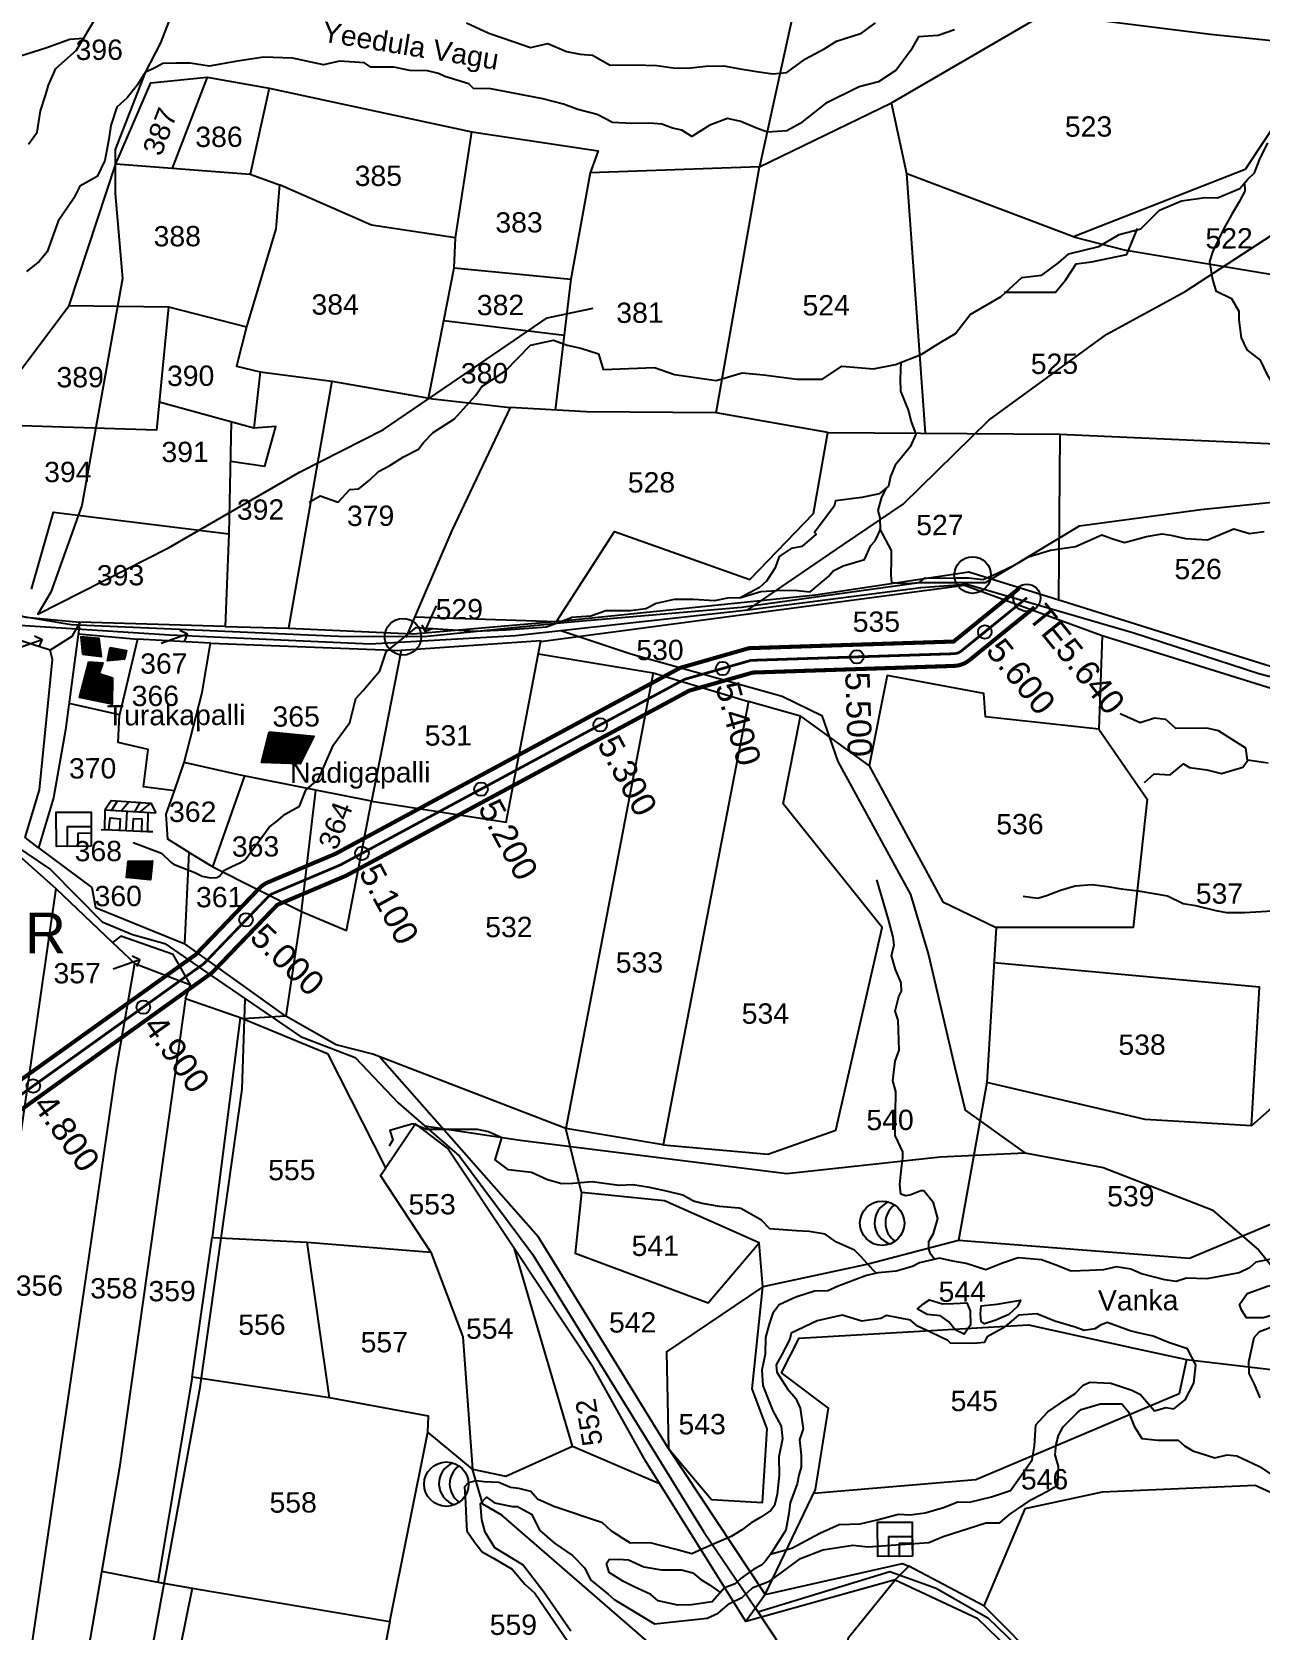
# Model space of a CAD drawing. Header units: inches. Extents: x 208632 to 221797, y 1591440 to 1598854.
# Drawn here: x 211547 to 212454, y 1594470 to 1595650 of the extents above; entities that cross this region are included whole.
import ezdxf
from ezdxf.enums import TextEntityAlignment as Align

# ---------------------------------------------------------------- set-up
doc = ezdxf.new("R2010")
doc.units = ezdxf.units.IN
doc.header["$LTSCALE"] = 15
doc.header["$MEASUREMENT"] = 0
doc.header["$PDMODE"] = 32
doc.header["$PDSIZE"] = 10
doc.linetypes.add('HIDDEN2', pattern=[0.1875, 0.125, -0.0625])
for name, color, linetype in [('BOUNDRY STONES', 240, 'Continuous'), ('CANAL1', 7, 'Continuous'), ('CSMark', 72, 'Continuous'), ('PLOTS', 7, 'Continuous'), ('PLOTS NO', 7, 'Continuous'), ('ROADS', 1, 'Continuous'), ('STREAMS', 4, 'Continuous'), ('text2', 7, 'Continuous'), ('VILLAGE', 7, 'Continuous'), ('wells', 7, 'Continuous')]:
    doc.layers.add(name, color=color, linetype=linetype)
doc.styles.add('FONT1', font='Arial')
doc.styles.get("Standard").update_dxf_attribs({"font": 'arial.ttf'})
pattern_1 = [(45.239895, (173772.8955, 1588738.1213), (-0.725219784, 0.719172144), [])]

# ---------------------------------------------------------------- blocks, each defined once
blk = doc.blocks.new('GGGGGFDGG')
at = {"layer": 'PLOTS NO', "color": 0}
for points in [[(17673.9, 8953.1), (17670.6, 8947.5), (17677, 8943.1)], [(17670.6, 8947.5), (17695.6, 8952)]]:
    blk.add_lwpolyline(points, dxfattribs=at)

msp = doc.modelspace()

# ---------------------------------------------------------------- hatches: boundary and pattern name
at = {"layer": 'VILLAGE'}
h = msp.add_hatch(dxfattribs=at)
h.set_pattern_fill('ANSI31', color=30, scale=8.170786, angle=0.2399)
h.set_pattern_definition(pattern_1)
h.paths.add_polyline_path([(211604.7, 1595195.6), (211616.8, 1595193.3), (211615.5, 1595186.8), (211602.9, 1595185.7)])
h.paths.add_polyline_path([(211589, 1595184.8), (211599.3, 1595184.2), (211596.7, 1595176.2), (211606.5, 1595173), (211606.2, 1595153.6), (211582.1, 1595158.6)])
h.paths.add_polyline_path([(211584.4, 1595190.5), (211598.4, 1595188.9), (211596.6, 1595202.2), (211583.1, 1595203.4)])
h.paths.add_polyline_path([(211722.3, 1595133.3), (211755.2, 1595129.9), (211745.1, 1595109.6), (211716.5, 1595110.5)])
h = msp.add_hatch(dxfattribs=at)
h.set_pattern_fill('ANSI31', color=30, scale=8.170786, angle=0.2399)
h.set_pattern_definition(pattern_1)
h.paths.add_polyline_path([(211619, 1595037.7), (211636, 1595038), (211634.5, 1595023.8), (211616.8, 1595025.7), (211618.1, 1595037.7)])

# ---------------------------------------------------------------- linework, layer by layer
at = {"layer": 'BOUNDRY STONES'}
for centre in [(212241.7, 1595249), (211821, 1595203.4)]:
    msp.add_circle(centre, 13.5, dxfattribs=at)
at = {"layer": 'CANAL1', "color": 200, "linetype": 'ByBlock', "ltscale": 40, "const_width": 3}
for points in [[(211501.6, 1593808), (211491.7, 1593858.6), (211390.5, 1593958.8, -0.228467), (211382.1, 1593982.6), (211391.8, 1594071.3), (211261.9, 1594321), (211251.5, 1594343.7), (211208.2, 1594386.1, -0.100738), (211203.9, 1594392.4), (211180.1, 1594449.6), (211104.3, 1594555.1, -0.433224), (211109.7, 1594582.3), (211110.1, 1594582.5), (211495.8, 1594845.4), (211668.1, 1594968.8), (211715.1, 1595017.8, -0.101637), (211721.4, 1595022.1), (211771.1, 1595043.1), (212025.6, 1595180.4), (212076.6, 1595195), (212227.7, 1595199.9), (212276.1, 1595239.2)], [(211519.3, 1593811.2), (211509.4, 1593861.7, 0.150114), (211504.2, 1593871.6), (211403.2, 1593971.6, -0.228467), (211400, 1593980.6), (211409.6, 1594069, 0.148037), (211407.6, 1594079.8), (211278.1, 1594329), (211266.5, 1594354.3), (211220.6, 1594399.2), (211195.9, 1594458.4), (211118.3, 1594566.4), (211119.9, 1594567.5), (211506.2, 1594830.6), (211679.9, 1594955.2), (211728.2, 1595005.4), (211778.9, 1595026.9), (212032.4, 1595163.6), (212079.4, 1595177), (212227.9, 1595181.9, 0.16381), (212239.3, 1595186.1), (212287.5, 1595225.2)]]:
    msp.add_lwpolyline(points, format="xyb", dxfattribs=at)
at = {"layer": 'CANAL1', "color": 1, "linetype": 'HIDDEN2', "ltscale": 5, "const_width": 2}
msp.add_lwpolyline([(211188, 1594454), (211111.6, 1594560.3, -0.433224), (211114.4, 1594574.6), (211115, 1594575), (211501, 1594838), (211674, 1594962), (211721.6, 1595011.5, -0.101637), (211724.9, 1595013.8), (211775, 1595035), (212029, 1595172), (212078, 1595186), (212227.6, 1595190.9, 0.16381), (212233.6, 1595193.1), (212281.8, 1595232.2)], format="xyb", dxfattribs=at)
at = {"layer": 'CSMark', "linetype": 'Continuous'}
for p in [(212250.7, 1595207), (212057.1, 1595180), (212156.2, 1595188.6), (211966.7, 1595138.4), (211878.7, 1595090.9), (211790.7, 1595043.5), (211705.1, 1594994.4), (211629.3, 1594929.9), (211548, 1594871.7)]:
    msp.add_point(p, dxfattribs=at)
at = {"layer": 'PLOTS'}
for points in [[(211590.3, 1595749), (211715.7, 1595721.5), (211895.1, 1595682.2), (212110.6, 1595670.6), (212084.4, 1595550.5)], [(212316.2, 1595498.8), (212193.1, 1595545.4), (212181.7, 1595597.8), (212289.5, 1595660.3), (212309.1, 1595662.1), (212417.4, 1595648.5), (212503.2, 1595639.7)], [(212502, 1595547.4), (212538, 1595634.7), (212503.2, 1595639.7), (212443, 1595548.6), (212316.2, 1595498.8), (212353.7, 1595489.2), (212473.6, 1595469.2)], [(211609, 1595552.6), (211634.9, 1595612.6), (211676.4, 1595616.7), (211650.5, 1595549.5)], [(211676.4, 1595616.7), (211722.1, 1595608.5), (211708.3, 1595545.1)], [(211722.1, 1595608.5), (211871.8, 1595576.4)], [(212052.4, 1595368.9), (212084.4, 1595550.5), (212181.7, 1595597.8)], [(211858.8, 1595475.8), (211859.8, 1595498), (211871.8, 1595576.4), (211965.3, 1595562.2), (211959.3, 1595546)], [(211574.4, 1595448), (211609, 1595552.6), (211650.5, 1595549.5), (211708.3, 1595545.1), (211729.8, 1595537.1)], [(212084.4, 1595550.5), (211959.3, 1595546), (211945, 1595467.6), (211933.4, 1595370.9)], [(212207, 1595353.8), (212193.1, 1595545.4)], [(211859.8, 1595498), (211797.8, 1595507.4), (211729.8, 1595537.1), (211727.2, 1595504.7), (211705.5, 1595432.4)], [(211851.1, 1595436.9), (211858.8, 1595475.8), (211945, 1595467.6)], [(211409.7, 1595297.7), (211470.6, 1595336.4), (211508.2, 1595360.2), (211574.4, 1595448), (211647.9, 1595447.1), (211639, 1595356), (211508.2, 1595360.2)], [(211647.9, 1595447.1), (211705.5, 1595432.4), (211698.1, 1595403.4), (211715.5, 1595399), (211710.9, 1595357.6), (211641.1, 1595376.8)], [(211839.9, 1595379.7), (211851.1, 1595436.9), (211940, 1595426.2)], [(211715.5, 1595399), (211768.5, 1595392.2), (211736.4, 1595209.7)], [(211768.5, 1595392.2), (211843, 1595379.1), (211900.2, 1595372.7), (211857, 1595281.9), (211823.1, 1595203)], [(211694.2, 1595362.2), (211692.4, 1595279.5)], [(211829.6, 1595218.1), (211934.4, 1595214.8), (211977.3, 1595281.1), (212077.1, 1595245.6), (212124.3, 1595294.4), (212134.9, 1595354.4), (212052.4, 1595368.9), (211956.6, 1595369.6), (211900.2, 1595372.7)], [(211693.6, 1595333.2), (211719.1, 1595329.5), (211727.2, 1595358.6), (211710.9, 1595357.6)], [(212134.9, 1595354.4), (212306.1, 1595353.1), (212305.2, 1595230.7)], [(212306.1, 1595353.1), (212482.1, 1595345.2), (212497, 1595168.7)], [(211546.8, 1595238.5), (211563, 1595295.5), (211692.4, 1595279.5), (211689.7, 1595211.1), (211582.5, 1595214.1)], [(211338.7, 1595008.2), (211373.2, 1595007.1), (211404.6, 1595023.9), (211443.7, 1595021.9), (211449.9, 1595089.1), (211448.8, 1595136.5), (211451.2, 1595176.3), (211447.6, 1595197.3), (211438.8, 1595197), (211438.1, 1595223.6), (211444.9, 1595231.3), (211466.2, 1595244), (211511.4, 1595226.7), (211542.6, 1595217.8), (211582.5, 1595214.1), (211576.6, 1595203.5), (211560.5, 1595193.6), (211514.2, 1595208.3), (211494.1, 1595223.7), (211447.6, 1595231.3), (211445.5, 1595231.7)], [(211689.7, 1595211.1), (211736.4, 1595209.7), (211828.2, 1595205.7), (211938.9, 1595215.2), (212125.8, 1595234.3), (212238.9, 1595251.5), (212308.7, 1595229.6), (212486.8, 1595173.8), (212485.2, 1595158)], [(212337.3, 1595204.2), (212235.8, 1595241.4), (212072.6, 1595219.7), (211922.7, 1595199.7)], [(211582.5, 1595214.1), (211571.8, 1595134.7), (211563, 1595084.4), (211551.8, 1595047.5), (211542.1, 1595055.2), (211552.6, 1595090.3), (211562.3, 1595186.6), (211560.5, 1595193.6)], [(211581.3, 1595205.7), (211624.9, 1595201.7), (211611.7, 1595145.7)], [(211652.2, 1595089.6), (211659.5, 1595110.5), (211672.8, 1595162.2), (211678.9, 1595198.7), (211624.9, 1595201.7)], [(211678.9, 1595198.7), (211819.8, 1595193.3), (211805.4, 1595120.5), (211797.8, 1595082.1), (211756.8, 1595090.2), (211699.8, 1595101.5), (211659.5, 1595110.5)], [(211746.1, 1595000.4), (211779.4, 1594986.6), (211797.8, 1595082.1), (211897.3, 1595066.5), (211922.8, 1595200.4), (211819.8, 1595193.3)], [(212485.2, 1595158), (212337.3, 1595204.2), (212335, 1595135.2), (212370.6, 1595083.6), (212360.4, 1594988.7), (212259.1, 1594988.8)], [(211921, 1595190.9), (212001.3, 1595177.5), (212005.9, 1595176.8), (211978.5, 1595034.1), (211961.3, 1594944.1), (211941.4, 1594840.2), (211798.8, 1594895.2), (211771.7, 1594902.1), (211734.5, 1594923.3), (211659.9, 1594976.6)], [(212005.9, 1595176.8), (212076.2, 1595155.5), (212021.8, 1594873.6), (212013.3, 1594828.1), (211941.4, 1594840.2)], [(212335, 1595135.2), (212251.2, 1595144.3), (212250, 1595161.5), (212178.5, 1595174.9), (212165.3, 1595108.1)], [(211551.8, 1595047.5), (211591.2, 1595018.2), (211593.9, 1595003.5), (211659.9, 1594976.6), (211663.2, 1595044.1), (211647.3, 1595053.9), (211646.2, 1595072.5), (211652.2, 1595089.6), (211629.4, 1595092.6), (211632.9, 1595120.1), (211610.7, 1595125.4), (211611.7, 1595145.7), (211574.4, 1595154.1)], [(212013.3, 1594828.1), (212090.5, 1594821.2), (212140.7, 1594839.1), (212174.9, 1594988.8), (212101.9, 1595080), (212114.5, 1595144.8), (212076.2, 1595155.5)], [(212114.5, 1595144.8), (212165.3, 1595108.1), (212219.8, 1595007.6), (212259.1, 1594988.8), (212252.1, 1594874.3), (212231.3, 1594757.5), (212164.6, 1594740), (212086.7, 1594723.2), (212084.1, 1594755.8), (212014.2, 1594786.8), (211952.8, 1594793), (211941.4, 1594840.2)], [(211663.2, 1595044.1), (211680.6, 1595033.4), (211704.2, 1595100.6)], [(211449.2, 1595080.8), (211478.5, 1595070.6), (211535.2, 1595043.8), (211564.6, 1595017.4), (211606.5, 1594977.6)], [(211680.6, 1595033.4), (211746.1, 1595000.4), (211756.8, 1595090.2)], [(211564.6, 1595017.4), (211533.4, 1594799.8), (211510.1, 1594637.4), (211481.9, 1594471.1), (211435.6, 1594481.6)], [(211746.1, 1595000.4), (211734.5, 1594923.3), (211702.9, 1594921.2), (211660.4, 1594936.1), (211664, 1594946.4), (211651.4, 1594968.7), (211612.7, 1594982.2), (211606.5, 1594977.6), (211622.9, 1594962.2), (211664, 1594946.4)], [(211481.9, 1594471.1), (211547.3, 1594460), (211589.2, 1594746), (211609.3, 1594883.4), (211622.9, 1594962.2)], [(212447.7, 1594842.2), (212453.6, 1594944.7), (212257.5, 1594962.6)], [(211660.4, 1594936.1), (211637.7, 1594774.7), (211611.7, 1594589.8), (211587, 1594446.4), (211547.3, 1594460)], [(212017.1, 1594603.9), (212088.4, 1594496), (212074.2, 1594476.1), (212000.3, 1594594.4), (211961.8, 1594663.5), (211903.3, 1594751.3), (211853.8, 1594825.7), (211830.3, 1594843.7), (211808.3, 1594811.3), (211765.8, 1594895.2), (211700.8, 1594921.9), (211680, 1594759.8), (211750.2, 1594756.3), (211841.5, 1594748.8), (211804.4, 1594805.5), (211808.3, 1594811.3)], [(212017.1, 1594603.9), (211921, 1594760.1), (211803.7, 1594893.3)], [(212482.2, 1594781.4), (212501.6, 1594890), (212447.7, 1594842.2), (212369.1, 1594846.8), (212252.1, 1594874.3)], [(211952.8, 1594793), (211948.2, 1594748.2), (212046.4, 1594711.4), (212084.1, 1594755.8)], [(212481.7, 1594777.7), (212402, 1594744.3), (212231.3, 1594757.5)], [(211766.7, 1594641.3), (211665.4, 1594656.5), (211680, 1594759.8)], [(211872.5, 1594588.7), (211839.4, 1594616), (211839.9, 1594627.9), (211766.7, 1594641.3), (211750.2, 1594756.3)], [(211841.5, 1594748.8), (211865.2, 1594686.4), (211872.5, 1594588.7), (211897, 1594583.4), (211946.2, 1594605.6), (211903.3, 1594751.3)], [(212086.7, 1594723.2), (212015.6, 1594675.4), (212017.1, 1594603.9), (212049, 1594566.3), (212086.6, 1594564), (212090, 1594618.4), (212078.8, 1594648.1), (212086.7, 1594723.2)], [(212088.4, 1594496), (212125.8, 1594573.7), (212135.3, 1594633.7), (212100.5, 1594659.9), (212113.6, 1594685.4), (212283, 1594695.2), (212361.1, 1594678.1), (212399.7, 1594669.6), (212394.2, 1594644.4), (212244, 1594580.8), (212124.3, 1594570.6)], [(212399.7, 1594669.6), (212464.4, 1594662.1)], [(211665.4, 1594656.5), (211639.9, 1594505.1), (211665.3, 1594500.8), (211811.4, 1594476.2), (211839.4, 1594616)], [(211946.2, 1594605.6), (212010.5, 1594578)], [(211811.4, 1594476.2), (211808.5, 1594462.1), (212045.8, 1594380.8), (212055.5, 1594374.6), (212076, 1594406.5), (212033.2, 1594434.1), (211894.1, 1594554.7), (211880.1, 1594562.9), (211872.5, 1594588.7)], [(212545, 1594345.4), (212502.6, 1594359.7), (212530.3, 1594455.3), (212476.3, 1594522.4), (212471.5, 1594566.9), (212450.3, 1594576.5), (212337.5, 1594571.7), (212280.3, 1594559.4), (212250, 1594487.8)], [(211598.5, 1594513.3), (211639.9, 1594505.1)], [(212088.4, 1594496), (212190, 1594519), (212194.6, 1594516.9)], [(212513, 1594296.3), (212440.9, 1594333.7), (212396, 1594351.2), (212295.9, 1594441.7), (212250, 1594487.8), (212194.6, 1594516.9), (212184.6, 1594506.8), (212245, 1594478.5), (212290.9, 1594434.3), (212397.6, 1594338.5), (212423.6, 1594331.3), (212500, 1594277.5)], [(211665.3, 1594500.8), (211625.7, 1594304.8), (211592.9, 1594142.7), (211553.3, 1594123.4), (211562.1, 1594222)], [(212140.4, 1594408.6), (212150, 1594464.4), (212184.6, 1594506.8), (212074.2, 1594476.1)]]:
    msp.add_lwpolyline(points, dxfattribs=at)
at = {"layer": 'ROADS', "color": 1}
for points in [[(211683, 1595817.2), (211686.1, 1595794.1), (211680.7, 1595732.5), (211651.4, 1595666.3), (211642, 1595642.2), (211630.6, 1595620.1), (211608.4, 1595563.4), (211608.4, 1595530.8), (211613.8, 1595468.1), (211592.5, 1595348.5), (211583.9, 1595300.4), (211560.9, 1595236.3), (211551.3, 1595220), (211647.8, 1595269), (211744.5, 1595324.9), (211806.6, 1595356.6), (211862.2, 1595394.4), (211927.6, 1595438.9), (211961.4, 1595446.2)], [(211364.8, 1595242.2), (211439.6, 1595237.3), (211479.2, 1595234.7), (211538.2, 1595212.1), (211648.6, 1595204.8), (211796.9, 1595198.2), (211904.2, 1595204.3), (212020.1, 1595217.2), (212075.7, 1595223.4), (212146.4, 1595271.5), (212190.4, 1595301.4), (212253.6, 1595363.4), (212340.8, 1595426.9), (212398.8, 1595458.5), (212484.2, 1595514), (212515.8, 1595532.2), (212619.9, 1595616.2), (212632.1, 1595621.1)], [(211452.1, 1595241.8), (211484.9, 1595234.9), (211523.1, 1595221.4), (211576.1, 1595212.5), (211650.4, 1595209.3), (211773.3, 1595203.8), (211836.4, 1595203.5), (211942.2, 1595214.3), (212071, 1595225.3), (212202.3, 1595243.4), (212251.3, 1595243.5), (212320.6, 1595285.3), (212410.2, 1595297.3), (212506.1, 1595307.2), (212560, 1595312.8), (212599.9, 1595324.2), (212670.2, 1595309), (212700, 1595307.3), (212723.3, 1595313.6)], [(212075.7, 1595223.4), (212203.6, 1595239.9), (212237.5, 1595242.3), (212298.3, 1595224.6), (212360.9, 1595206.4), (212453.1, 1595176.3), (212602.3, 1595137.6), (212725.5, 1595109.2), (212807.5, 1595093.1), (212859.8, 1595082.6), (212877.2, 1595080.7), (212897.2, 1595076.8), (212927.9, 1595070.7), (212993.6, 1595057.8), (213008.1, 1595056.4)], [(211937.7, 1595208.1), (211989.3, 1595190.7), (212101.1, 1595159.6), (212130.4, 1595145.3), (212142.3, 1595111.2), (212195.8, 1595013), (212209.1, 1594968.4), (212228.7, 1594885.3), (212236.1, 1594853.8), (212280.2, 1594822.2), (212338.2, 1594811.5), (212418.6, 1594780.1), (212453.2, 1594750.4), (212469.8, 1594729.6), (212493.6, 1594677.2), (212611, 1594669.2), (212718, 1594649.4), (212797.5, 1594620.5), (212858.9, 1594609.6), (212904.4, 1594601.5), (212955.9, 1594578.1), (213033.1, 1594549.1), (213070.9, 1594537.3)], [(211449.9, 1595091.2), (211516.3, 1595061.3), (211560.8, 1595031.6), (211598.8, 1594992.9), (211621.4, 1594983.6), (211645.1, 1594976.8), (211679.3, 1594953.2), (211745.3, 1594908.2), (211785.7, 1594892.7), (211817.4, 1594859.2), (211862.8, 1594819.8), (211916.7, 1594747.5), (211991.5, 1594626.1), (212043, 1594542.6), (212081.4, 1594486.1), (212130.4, 1594411.9)], [(212131.3, 1593434.8), (212120.3, 1593512.6), (212076.7, 1593617.9), (212046.3, 1593728), (212011.8, 1593794.5), (211941.5, 1593958), (211845, 1594079), (211787.9, 1594130.6), (211715.1, 1594247.1), (211660.3, 1594360.5), (211635.7, 1594455.6), (211671.3, 1594649.3), (211702.4, 1594869.4), (211704.4, 1594936)], [(211837, 1594842.2), (211907.6, 1594831.7), (212104.5, 1594807.1), (212217.8, 1594819.3), (212280.2, 1594822.2)], [(212083.2, 1594483.4), (212180.7, 1594513), (212214.8, 1594500.8), (212252.9, 1594478.8), (212324, 1594410.2), (212396.1, 1594345), (212422.8, 1594338.4), (212457.1, 1594317.9)]]:
    msp.add_lwpolyline(points, dxfattribs=at)
at = {"layer": 'STREAMS'}
for points in [[(211544.6, 1595567.3), (211551, 1595576.2), (211553.4, 1595591.9), (211557.1, 1595603.3), (211559.3, 1595610.8), (211564.6, 1595623.2), (211580, 1595636.6), (211595, 1595661.7)], [(211585.4, 1595645.4), (211574.9, 1595644.6), (211557.3, 1595638.2), (211538.5, 1595632.3)], [(212228.3, 1595651.7), (212216.2, 1595647.4), (212201.8, 1595646.4), (212195.9, 1595636.2), (212185.2, 1595621.9), (212172.3, 1595613.2), (212157.9, 1595609.7), (212133.1, 1595597.2), (212114.4, 1595582.4), (212104.5, 1595577.1), (212090.3, 1595576), (212082.1, 1595579), (212070.5, 1595584.1), (212060.7, 1595586.2), (212047.7, 1595581.2), (212034.4, 1595573), (212027, 1595577.5), (212020, 1595579.1), (212012.2, 1595581.9), (212003.3, 1595582.8), (211990, 1595582.6), (211975.8, 1595583.3), (211964.4, 1595589.2), (211950.2, 1595592.9), (211939.5, 1595596.7), (211924.4, 1595600.6), (211885.8, 1595608.2), (211873, 1595608.3), (211869.7, 1595611.8), (211851.9, 1595617.2), (211847.3, 1595619.4), (211839.1, 1595621.5), (211826.2, 1595621.6), (211814.4, 1595624.2), (211797.4, 1595624.1), (211792.6, 1595627.4), (211774.1, 1595628.5), (211762.4, 1595625.9), (211739.5, 1595630.7), (211718.1, 1595631.4), (211697.4, 1595628.2), (211677.9, 1595624.8), (211663.9, 1595627), (211653.7, 1595627), (211643.7, 1595626.7), (211638.7, 1595624.2), (211630.6, 1595620.1), (211625, 1595611), (211617.3, 1595601.5), (211609.6, 1595594.6), (211605.4, 1595581), (211603.8, 1595571), (211600.9, 1595555.2), (211595.1, 1595543.4), (211582.4, 1595536.3), (211577.9, 1595527.4), (211566.4, 1595510.4), (211558.3, 1595487.6), (211552.4, 1595480.7), (211542.9, 1595473.2)], [(211868, 1595656.9), (211884.5, 1595649.2), (211903.1, 1595642.7), (211915.1, 1595638.7), (211927.9, 1595641.7), (211941.7, 1595635.7), (211951.9, 1595633.8), (211961, 1595632.9), (211974, 1595625.7), (211992, 1595625.8), (212008.6, 1595625.4), (212020.6, 1595623.7), (212031.5, 1595623.3), (212044.7, 1595624.9), (212058, 1595625.1), (212068.7, 1595623.2), (212082.2, 1595620.8), (212094.2, 1595619.3), (212104.6, 1595620.2), (212118.3, 1595630.3), (212132.7, 1595637.9), (212141.1, 1595643.2), (212159.7, 1595649.1), (212170.1, 1595656.8)], [(211751.8, 1595302.8), (211759.8, 1595307.4), (211773.2, 1595302.9), (211781.7, 1595312.3), (211788.5, 1595312.7), (211796.2, 1595319), (211803, 1595325.5), (211811.3, 1595329.8), (211821.5, 1595336.2), (211832.6, 1595341.9), (211836.3, 1595346.8), (211843.4, 1595354.2), (211859, 1595364.5), (211874.7, 1595381.7), (211879.2, 1595388.3), (211896.5, 1595399.5), (211915.3, 1595418.9), (211932.1, 1595422.4), (211942.4, 1595418.8), (211952.4, 1595416.5), (211965.5, 1595412.3), (211969, 1595400.9), (212006.9, 1595402.2), (212021.5, 1595397.1), (212052.3, 1595392.7), (212071.6, 1595398.3), (212087.2, 1595396.9), (212111.8, 1595393.6), (212130.9, 1595393.7), (212145.1, 1595403.4), (212168.5, 1595401.3), (212184.8, 1595404.5), (212203.8, 1595412), (212218.3, 1595421.1), (212229.1, 1595427.5), (212239.9, 1595441.5), (212262.7, 1595454.7), (212278, 1595468.7), (212292.8, 1595470.5), (212305.1, 1595479.6), (212312.7, 1595486.2), (212335, 1595491.7), (212350, 1595500.4), (212366, 1595504.7), (212379.7, 1595518.6), (212396, 1595525.5), (212413.4, 1595527.9), (212422.5, 1595527.6), (212439, 1595534.6), (212445, 1595541.4), (212449.8, 1595546), (212453.7, 1595555.7), (212459.7, 1595568.3)], [(212442.5, 1595539.2), (212442.8, 1595532.6), (212438.5, 1595524.7), (212432.8, 1595515.1), (212427.3, 1595504.9), (212419.2, 1595488.1), (212416.6, 1595480.5), (212418.7, 1595468.3), (212421.4, 1595458.8), (212433, 1595453.3), (212438.3, 1595444), (212438.3, 1595437.4), (212440.1, 1595424.3), (212444.2, 1595415.3), (212454.1, 1595407.8), (212459.1, 1595397.4), (212466.4, 1595384.6)], [(212265, 1595457.9), (212281, 1595458), (212302.9, 1595458), (212310.2, 1595466.8), (212318.3, 1595478.8), (212329.4, 1595480.3), (212355.6, 1595485.7), (212363.4, 1595504.9)], [(212188.6, 1595406.6), (212188.3, 1595393.7), (212188.4, 1595384.9), (212194.3, 1595370.3), (212196.4, 1595362.1), (212199.9, 1595353), (212195.6, 1595343.6), (212188.3, 1595334.5), (212184.5, 1595330.1), (212181, 1595321.9), (212179.6, 1595314.6), (212172.6, 1595309), (212160, 1595306.3), (212140.4, 1595303.9), (212139.5, 1595299.8), (212124.9, 1595280.4), (212126.1, 1595279.1), (212115.6, 1595270.2), (212107.7, 1595268.7), (212098.9, 1595262.8), (212096, 1595254.3), (212089.6, 1595244.4), (212084.3, 1595239.9), (212070.1, 1595232.1), (212060.7, 1595232), (212051, 1595229.9), (212035.5, 1595231), (212021.4, 1595231), (212007.9, 1595228), (212000.3, 1595224.1), (211988.8, 1595222.6), (211973.8, 1595222.6), (211970.9, 1595222.5), (211959.8, 1595218.7), (211945.4, 1595217.7)], [(212069.8, 1595232.1), (212085.4, 1595236.8), (212097.1, 1595237.7), (212110, 1595237.8), (212121.8, 1595236.7), (212135.3, 1595247.9), (212138.8, 1595252), (212146.1, 1595255.9), (212161.9, 1595260.6), (212166.6, 1595270.9), (212169.8, 1595274.2), (212173.6, 1595282.7), (212173.5, 1595291.2), (212172, 1595296.8), (212174.6, 1595306.5), (212178.1, 1595313.2)], [(212173, 1595283.3), (212181.6, 1595267.2), (212181.6, 1595260.7), (212181.3, 1595249), (212181.7, 1595243.4), (212192.9, 1595242.8), (212202.3, 1595243.4), (212206.7, 1595246.9), (212218.3, 1595246.8), (212229.5, 1595247), (212238.8, 1595247), (212249.5, 1595245.8), (212261, 1595251), (212273, 1595256.6), (212282.9, 1595262.5), (212299.3, 1595267.4), (212317.7, 1595270.2), (212337.2, 1595278.6), (212344.6, 1595275.9), (212354, 1595273), (212370.2, 1595277.6), (212381.8, 1595279.4), (212388.1, 1595278.5), (212399, 1595275.9), (212415.2, 1595275.1), (212434.7, 1595283.1), (212446.3, 1595279.6), (212457, 1595281.1)], [(212460.1, 1595110.1), (212444.7, 1595112.4), (212443.5, 1595121.2), (212423.3, 1595134), (212414.8, 1595135.8), (212391.7, 1595135.7), (212384.4, 1595142.3), (212376, 1595143.4), (212365.5, 1595139.8), (212350.7, 1595146.6)], [(212368.7, 1595095.9), (212375.9, 1595102.2), (212387.6, 1595101.4), (212397.5, 1595109.5), (212402, 1595106.9), (212414.7, 1595105.1), (212425.5, 1595102.4), (212441.2, 1595107), (212445.3, 1595112.5)], [(212465.7, 1594744.5), (212450.9, 1594741.5), (212446.1, 1594737.4), (212438.5, 1594733.6), (212414.6, 1594729.3), (212399.6, 1594729.6), (212392, 1594727.3), (212383.7, 1594728.6), (212366.4, 1594732.9), (212358.6, 1594736.3), (212347.9, 1594738), (212338.4, 1594735.9), (212328, 1594735.3), (212314.5, 1594734.8), (212302.7, 1594739.6), (212292.6, 1594743.2), (212275.3, 1594744.8), (212263.8, 1594740.7), (212251.4, 1594735.9), (212236.9, 1594740.6), (212227, 1594742.2), (212217.2, 1594744.4), (212202.5, 1594741.1), (212197.4, 1594738.4), (212185.2, 1594734.9), (212172, 1594733.6), (212163.3, 1594731.7), (212142.5, 1594723.8), (212134.8, 1594720.3), (212125, 1594720.2), (212111.8, 1594715.9), (212108.9, 1594714.8), (212098.9, 1594709.9), (212094.3, 1594703.9), (212091.4, 1594695.7), (212088.7, 1594685.8), (212088.4, 1594673.6), (212086.1, 1594661.8), (212086.9, 1594650.4), (212090.2, 1594641.7), (212094.3, 1594631.7), (212100.3, 1594620.5), (212101.4, 1594611.1), (212098.7, 1594597.7), (212098.8, 1594584.3), (212097.3, 1594570.1), (212095.4, 1594561.9), (212092.8, 1594558.1), (212085.3, 1594553.2), (212078.2, 1594548.9), (212071.1, 1594543.5), (212063.4, 1594538.8), (212046.8, 1594531.8), (212034.3, 1594526), (212021.8, 1594529.6), (212003.5, 1594534.2), (211989.1, 1594534.1), (211983.2, 1594537.8), (211974.9, 1594543.1), (211968.4, 1594549), (211932.5, 1594561.2), (211920.5, 1594566.4), (211915.5, 1594572.1), (211906.7, 1594574.4), (211900.4, 1594575.1), (211891.8, 1594578.9), (211881, 1594579.4), (211875, 1594580), (211869.3, 1594578.6), (211866.5, 1594575.7), (211867.1, 1594563.7), (211867.7, 1594551.7), (211868.1, 1594543), (211874.1, 1594534.4), (211879.5, 1594527.6), (211887.9, 1594522.9), (211901.6, 1594514.7), (211911, 1594503.6), (211918.3, 1594497.1), (211942.7, 1594461.4)], [(212486.1, 1594727.5), (212491.8, 1594723.2), (212481, 1594709.9), (212469.2, 1594704.1), (212456.5, 1594700.4), (212443.9, 1594700.3), (212440.6, 1594705.8), (212438.9, 1594710.3), (212444.4, 1594718.5), (212459.5, 1594723.7), (212464.2, 1594724.7), (212483.2, 1594724.2), (212486.7, 1594727.9)], [(212200.8, 1594706.7), (212205.8, 1594710.9), (212209.9, 1594713.8), (212219.4, 1594710.8), (212227.7, 1594711), (212237.4, 1594711.6), (212239.8, 1594705.6), (212240.2, 1594694.9), (212235.5, 1594688.4), (212228.8, 1594691.6), (212224.1, 1594697.4), (212218, 1594701.9), (212208.1, 1594702.8), (212200.9, 1594706.7)], [(212247.9, 1594709.4), (212259.8, 1594710.6), (212277.2, 1594713.4), (212274.9, 1594708.7), (212268.5, 1594702.8), (212258.9, 1594698.6), (212250.6, 1594696), (212248, 1594697.8), (212247.6, 1594703.3), (212248.1, 1594709.2)], [(212092.2, 1594525.8), (212108.3, 1594530.2), (212129, 1594541.5), (212143.2, 1594547.8), (212158.7, 1594548.2), (212171.2, 1594551.2), (212186.9, 1594555.5), (212195.5, 1594554.9), (212206.7, 1594556.3), (212220.2, 1594560.3), (212230.7, 1594564.6), (212239.3, 1594564.3), (212255.7, 1594568.3), (212269.7, 1594572.8), (212277.5, 1594584), (212285.7, 1594595.6), (212287.3, 1594605.9), (212288.5, 1594621.4), (212291.2, 1594624.3), (212297.3, 1594631.1), (212306, 1594636.9), (212310.5, 1594640.2), (212317.3, 1594644.3), (212323.3, 1594650.7), (212328.2, 1594652.8), (212343.7, 1594652.2), (212359.4, 1594647.1), (212365.8, 1594643.9), (212376, 1594631.8), (212384.4, 1594634.1), (212390.4, 1594633.3), (212398.8, 1594639.9), (212405.2, 1594652.1), (212406.6, 1594665.7), (212400.3, 1594677.6), (212386.3, 1594682.3), (212375.1, 1594687), (212364, 1594689.4), (212358, 1594690.9), (212341.2, 1594697), (212336.1, 1594695.1), (212332, 1594692.4), (212324.1, 1594691.1), (212317.5, 1594693.6), (212302.4, 1594698), (212289.2, 1594703.3), (212275.6, 1594702.3), (212269, 1594696.7), (212264.1, 1594692.7), (212252.4, 1594686.5), (212250.3, 1594682.2), (212242.5, 1594681.5), (212225.3, 1594681.6), (212223.5, 1594683.7), (212211.1, 1594689.6), (212200.9, 1594694.3), (212195.8, 1594698.8), (212178, 1594702.1), (212173.9, 1594700), (212160, 1594697.9), (212145.3, 1594702.3), (212127, 1594698.1), (212107.8, 1594689.2), (212106.8, 1594684.6), (212100.3, 1594672.4), (212096.6, 1594665.8), (212097.2, 1594660.3), (212104.9, 1594648.1), (212111.1, 1594640.9), (212114.4, 1594633.7), (212116.6, 1594618.5), (212113.9, 1594610.4), (212115.2, 1594598.9), (212115.2, 1594590.2), (212113.4, 1594584.3), (212112.2, 1594577.9), (212107.1, 1594563.7), (212106.1, 1594556), (212103.7, 1594543.7), (212092.8, 1594526.1), (212088.5, 1594520.5), (212085.8, 1594517.8), (212080.1, 1594514.7), (212070.8, 1594508.1), (212066.3, 1594503.9), (212058.5, 1594501), (212049.4, 1594490.7), (212034.2, 1594488.5), (212024.1, 1594488.3), (212009.6, 1594491.3), (212004.2, 1594496.2), (211991.2, 1594502), (211983.3, 1594506), (211973.4, 1594512.4), (211971.3, 1594519), (211973.4, 1594521.9), (211980.2, 1594522.3), (211987.6, 1594521.7), (211999, 1594516.6), (212012, 1594514.2), (212026.8, 1594514.3), (212035.1, 1594512.2), (212040.9, 1594507.1), (212047.3, 1594503.2), (212055, 1594497.9)], [(212454.1, 1594641.4), (212449.8, 1594651.4), (212445.9, 1594659.2), (212445.8, 1594668), (212449.6, 1594685.8), (212453.7, 1594690.4), (212461.5, 1594693.3), (212471.3, 1594698), (212480.9, 1594698.7)], [(211945.1, 1594469), (211925.1, 1594497.8), (211909.6, 1594518.1), (211888.9, 1594530.5), (211881.7, 1594542), (211879.2, 1594551.3), (211878.2, 1594563.2), (211882.6, 1594568), (211888.6, 1594563.8), (211901.8, 1594561.2), (211905.6, 1594561.2), (211916, 1594555.3), (211922, 1594543.3), (211932.9, 1594534), (211946.2, 1594524.8), (211955.4, 1594515.5), (211959.5, 1594506.9), (211972.5, 1594496.4), (211977, 1594492.4), (211985.6, 1594487.1), (212006.7, 1594474.5), (212045.7, 1594478.7), (212053.7, 1594482.2), (212062.1, 1594489.5), (212071.9, 1594494.1), (212079.5, 1594501.2), (212091.6, 1594505.9), (212100.4, 1594512), (212114.7, 1594522.6), (212131.1, 1594529), (212153.3, 1594532.6), (212164.4, 1594531.4), (212209.3, 1594534.5), (212220, 1594539), (212251.5, 1594548.9), (212261.7, 1594548.9), (212268.9, 1594555.2), (212285.3, 1594566.3), (212296.5, 1594572.2), (212304.7, 1594576.9), (212305.1, 1594590.7), (212302.7, 1594599.3), (212303.5, 1594606.9), (212305.2, 1594613.4), (212308.6, 1594620), (212312.2, 1594623.6), (212318.9, 1594630.2), (212321.8, 1594632.8), (212336.2, 1594636.8), (212346.3, 1594636.8), (212351.9, 1594636.9), (212356.9, 1594631.1), (212361.1, 1594620.3), (212366.8, 1594611.3), (212378.6, 1594610.1), (212393.5, 1594610.1), (212398.1, 1594606), (212404.3, 1594602.2), (212420.7, 1594597), (212429.7, 1594599.2), (212436.9, 1594598.6), (212453.7, 1594590.7), (212462.6, 1594584.4)]]:
    msp.add_lwpolyline(points, dxfattribs=at)
at = {"layer": 'STREAMS', "color": 4}
for points in [[(211621.8, 1595051.5), (211642.6, 1595043.6), (211649.6, 1595036.9), (211651.5, 1595035.6), (211667.4, 1595029.3), (211672.7, 1595026.7), (211678.9, 1595025.4), (211683.7, 1595025.7), (211684.4, 1595026), (211685.8, 1595026.9), (211688.8, 1595030.7), (211694.6, 1595033.7), (211700.6, 1595036.4), (211704.6, 1595038.8), (211722.3, 1595062.8), (211727.4, 1595066.8), (211734.1, 1595072.5), (211744.7, 1595078.2), (211749.3, 1595090.2), (211755.3, 1595095.2), (211758.1, 1595097.2), (211769.8, 1595123.5), (211781.7, 1595140.1), (211786.2, 1595157.9), (211791.5, 1595163.5), (211803.9, 1595178.2), (211808.7, 1595192.3), (211817.4, 1595199.5), (211830.7, 1595210.3), (211874.1, 1595207.6), (211897.2, 1595208.5), (211927, 1595210.7), (211945.4, 1595217.7)], [(212213.7, 1594743.3), (212210.7, 1594747.6), (212209.3, 1594751.4), (212209.3, 1594756.8), (212212.8, 1594762.6), (212216, 1594773.9), (212212.9, 1594785.3), (212205.6, 1594794.2), (212203.4, 1594794.2), (212196.1, 1594791.2), (212192.3, 1594790.6), (212188.8, 1594791.7), (212188, 1594799), (212189, 1594808.8), (212190.3, 1594818.5), (212190.3, 1594823.1), (212184.6, 1594835), (212184.9, 1594867.6), (212182.7, 1594875.5), (212184.5, 1594890.1), (212187.5, 1594898.2), (212186.8, 1594920.2), (212184.4, 1594926.9), (212187.3, 1594937.8), (212189.2, 1594941.8), (212188.9, 1594947.8), (212184.8, 1594957.8), (212181.8, 1594968.1), (212183.9, 1594975.7), (212183.1, 1594981.6), (212179.5, 1594994.5), (212174.8, 1595010.7), (212170.9, 1595024)], [(212279, 1595011.9), (212289.8, 1595010.3), (212297.1, 1595012.5), (212306.7, 1595016.3), (212317.5, 1595019.5), (212329.9, 1595020.4), (212341.4, 1595019.1), (212351.4, 1595017.3), (212364.1, 1595015.7), (212385.6, 1595012), (212397.2, 1595006.4), (212406.4, 1595004.9), (212421.4, 1595001.2), (212429.3, 1594999.8), (212442.7, 1594999.9), (212467.2, 1595001.3)], [(212171.1, 1594733.1), (212168.4, 1594735.3), (212159.1, 1594745.8), (212154.4, 1594750.4), (212141.1, 1594756.4), (212132.9, 1594762.1), (212120.9, 1594764.2), (212111.6, 1594764.7), (212092, 1594766.2), (212085.7, 1594772.5), (212070.5, 1594781.1), (212069.1, 1594781.4), (212054.9, 1594782.7), (212042.1, 1594784.8), (212035.6, 1594786.7), (212027.7, 1594791), (212015.7, 1594793.9), (212003.2, 1594796.6), (211990.9, 1594798.7), (211980.6, 1594798.1), (211968, 1594800), (211960.7, 1594800.8), (211946.5, 1594799.6), (211938.4, 1594799.3), (211927.8, 1594802.3), (211916, 1594807.7), (211899, 1594809.8), (211889.2, 1594817.1), (211894, 1594833.3), (211884.2, 1594837.9), (211876, 1594839.5), (211861, 1594839.5), (211848.2, 1594839.4), (211841.4, 1594839.4), (211838.4, 1594839.4), (211828.2, 1594843.7), (211811.4, 1594838.7), (211813.6, 1594831.9), (211810.9, 1594827.3)]]:
    msp.add_lwpolyline(points, dxfattribs=at)
at = {"layer": 'text2', "linetype": 'Continuous'}
msp.add_lwpolyline([(212281.8, 1595232.2), (212231, 1595191), (212078, 1595186), (212029, 1595172), (211775, 1595035), (211723, 1595013), (211674, 1594962), (211501, 1594838), (211115, 1594575), (211107, 1594570), (211111.1, 1594561), (211188, 1594454), (211213, 1594394), (211259, 1594349), (211270, 1594325), (211270, 1594325), (211401, 1594073), (211390, 1593972), (211500, 1593863), (211511, 1593807)], dxfattribs=at)
msp.add_circle((212281.8, 1595232.2), 10, dxfattribs=at)
at = {"layer": 'VILLAGE', "color": 5}
for points in [[(211600.8, 1595075.6), (211605.6, 1595082.5), (211634.8, 1595080.5), (211638.6, 1595073.3)], [(211606.1, 1595075.3), (211610.1, 1595082.2)], [(211612.8, 1595074.9), (211618.5, 1595081.6)], [(211623.1, 1595074.2), (211627, 1595081.1)], [(211626.6, 1595074), (211634.8, 1595080.5)], [(211600.8, 1595075.6), (211600.6, 1595061)], [(211600.8, 1595075.6), (211638.6, 1595073.3)], [(211603.7, 1595060.8), (211604.7, 1595069.8), (211612.1, 1595069), (211611.8, 1595060.5)], [(211616.5, 1595060.3), (211617.3, 1595074.6)], [(211621.6, 1595060.1), (211622, 1595069.2), (211628.3, 1595068.9), (211627.9, 1595059.9)], [(211632.7, 1595073.7), (211632.4, 1595059.7)], [(211598.2, 1595060.8), (211600.6, 1595061), (211632.4, 1595059.7), (211636.2, 1595059.6)]]:
    msp.add_lwpolyline(points, dxfattribs=at)
at = {"layer": 'wells', "color": 0}
for points in [[(211584.4, 1595190.5), (211598.4, 1595188.9), (211596.6, 1595202.2), (211583.1, 1595203.4), (211584.4, 1595190.5)], [(211604.7, 1595195.6), (211616.8, 1595193.3), (211615.5, 1595186.8), (211602.9, 1595185.7), (211604.7, 1595195.6)], [(211589, 1595184.8), (211599.3, 1595184.2), (211596.7, 1595176.2), (211606.5, 1595173), (211606.2, 1595153.6), (211582.1, 1595158.6), (211589, 1595184.8)], [(211722.3, 1595133.3), (211755.2, 1595129.9), (211745.1, 1595109.6), (211716.5, 1595110.5), (211722.3, 1595133.3)], [(211619, 1595037.7), (211636, 1595038), (211634.5, 1595023.8), (211616.8, 1595025.7), (211618.1, 1595037.7), (211619, 1595037.7)]]:
    msp.add_lwpolyline(points, dxfattribs=at)
for points in [[(211590.8, 1595048.7), (211565.1, 1595048.6), (211565, 1595073.9), (211590.7, 1595074)], [(211590.8, 1595048.7), (211573.4, 1595048.6), (211573.4, 1595063.2), (211590.7, 1595063.3)], [(211590.8, 1595048.7), (211581.1, 1595048.6), (211581.1, 1595058.4), (211590.7, 1595058.5)], [(212197.3, 1594524.3), (212171.6, 1594524.1), (212171.4, 1594549.5), (212197.2, 1594549.6)], [(212197.3, 1594524.3), (212179.9, 1594524.2), (212179.8, 1594538.8), (212197.2, 1594538.9)], [(212197.3, 1594524.3), (212187.6, 1594524.2), (212187.6, 1594534), (212197.2, 1594534)]]:
    msp.add_lwpolyline(points, close=True, dxfattribs=at)
for centre in [(212174.9, 1594770.3), (211853.1, 1594577.6)]:
    msp.add_circle(centre, 16.4, dxfattribs=at)
for centre, start, end in [((212185.7, 1594770.7), 111.4047, 252.828), ((212193.7, 1594770.5), 125.3285, 235.5921), ((211864, 1594578), 111.4047, 252.828), ((211871.9, 1594577.8), 125.3285, 235.5921)]:
    msp.add_arc(centre, 16.4, start, end, dxfattribs=at)

# ---------------------------------------------------------------- block references
at = {"layer": 'PLOTS NO'}
for p, xscale, yscale, zscale, rotation in [((209595.7, 1579179.7), 0.8170786237207842, 0.8170786237207842, 0.8170786237207842, 55.18385044025271), ((224825.5, 1604619.8), 0.8170786237207841, 0.8170786237207841, 0.8170786237207841, 188.7169476567301), ((224718.1, 1604615.6), 0.8170786237207841, 0.8170786237207841, 0.8170786237207841, 188.7169476567301), ((224790.2, 1604379.3), 0.8170786237207841, 0.8170786237207841, 0.8170786237207841, 188.7169476567301)]:
    msp.add_blockref('GGGGGFDGG', p, dxfattribs=dict(at, xscale=xscale, yscale=yscale, zscale=zscale, rotation=rotation))

# ---------------------------------------------------------------- texts
at = {"layer": 'CSMark', "color": 1, "linetype": 'Continuous', "style": 'FONT1'}
for s, rotation, p in [('TE5.640', 309.0793, (212288.7, 1595223.7)), ('5.600', 309.0793, (212257.7, 1595198.5)), ('5.500', 271.8674, (212156.6, 1595177.6)), ('5.400', 285.9454, (212060.1, 1595169.5)), ('5.300', 298.3411, (211971.9, 1595128.7)), ('5.300', 298.3411, (211971.9, 1595128.7)), ('5.300', 298.3411, (211971.9, 1595128.7)), ('5.200', 298.3411, (211883.9, 1595081.3)), ('5.100', 298.3411, (211795.9, 1595033.8)), ('5.100', 298.3411, (211795.9, 1595033.8)), ('5.100', 298.3411, (211795.9, 1595033.8)), ('5.000', 316.1458, (211713.1, 1594986.8)), ('4.900', 305.6316, (211635.7, 1594921)), ('4.800', 305.6316, (211554.4, 1594862.7))]:
    msp.add_text(s, height=18, rotation=rotation, dxfattribs=at).set_placement(p, align=Align.MIDDLE_LEFT)
at = {"layer": 'PLOTS NO'}
for s, rotation, p in [('Yeedula Vagu', 350.7595, (211760.5, 1595643.2)), ('396', 0.2399, (211579.3, 1595629.4)), ('387', 69.0024, (211642.3, 1595557.6)), ('523', 0.2399, (212309.9, 1595572.7)), ('386', 0.2399, (211667.7, 1595565.1)), ('385', 0.2399, (211785.4, 1595536.3)), ('383', 0.2399, (211889.3, 1595501.9)), ('388', 0.2399, (211636.9, 1595491.7)), ('522', 0.2399, (212413.7, 1595490.1)), ('384', 0.2399, (211753.5, 1595441.3)), ('382', 0.2399, (211875.6, 1595440.9)), ('381', 0.2399, (211978.6, 1595435.2)), ('524', 0.2399, (212116.1, 1595440.7)), ('525', 0.2399, (212284.7, 1595397.5)), ('389', 0.2399, (211565.2, 1595387.6)), ('390', 0.2399, (211646.8, 1595388.6)), ('380', 0.2399, (211863.8, 1595390.5)), ('391', 0.2399, (211642.7, 1595332.4)), ('394', 0.2399, (211556.1, 1595317.6)), ('528', 0.2399, (211987.1, 1595309.9)), ('392', 0.2399, (211698.4, 1595289.8)), ('379', 0.2399, (211779.7, 1595285.2)), ('527', 0.2399, (212200.1, 1595278.4)), ('393', 0.2399, (211595, 1595241.3)), ('526', 0.2399, (212390.8, 1595245.9)), ('529', 0.2399, (211845.2, 1595216.2)), ('535', 0.2399, (212153.2, 1595207)), ('530', 0.2399, (211993.4, 1595186.1)), ('367', 0.2399, (211627, 1595176.1)), ('366', 0.2399, (211620.7, 1595152.2)), ('Turakapalli', 0.2399, (211602.3, 1595137.9)), ('365', 0.2399, (211724.7, 1595137)), ('531', 0.2399, (211837.1, 1595123)), ('370', 0.2399, (211574.4, 1595098.7)), ('Nadigapalli', 0.2399, (211737.7, 1595095.5)), ('362', 0.2399, (211648.3, 1595066.6)), ('364', 69.6991, (211772.1, 1595045)), ('536', 0.2399, (212259.2, 1595057.5)), ('363', 0.2399, (211694.7, 1595041)), ('368', 0.2399, (211578.6, 1595037.6)), ('360', 0.2399, (211593.3, 1595004.4)), ('537', 0.2399, (212406.6, 1595006.2)), ('361', 0.2399, (211668.2, 1595003.6)), ('532', 0.2399, (211881.8, 1594981.5)), ('357', 0.2399, (211563, 1594947.4)), ('533', 0.2399, (211978.2, 1594955.3)), ('534', 0.2399, (212071.2, 1594917.6)), ('538', 0.2399, (212349.4, 1594894.6)), ('540', 0.2399, (212163.3, 1594839)), ('555', 0.2399, (211721.5, 1594802)), ('539', 0.2399, (212341.1, 1594782.7)), ('553', 0.2399, (211825.1, 1594776.7)), ('541', 0.2399, (211989.9, 1594746.1)), ('356', 0.2399, (211535.1, 1594716.7)), ('358', 0.2399, (211590.1, 1594714.7)), ('359', 0.2399, (211633.1, 1594712.6)), ('544', 0.2399, (212216.6, 1594712.2)), ('Vanka', 0.2399, (212334.3, 1594705.8)), ('556', 0.2399, (211699.4, 1594687.8)), ('542', 0.2399, (211973.2, 1594689.5)), ('557', 0.2399, (211789.8, 1594674.9)), ('554', 0.2399, (211867.6, 1594684.9)), ('545', 0.2399, (212225.5, 1594631.5)), ('552', 99.4154, (211968.7, 1594607.2)), ('543', 0.2399, (212024.5, 1594614.3)), ('546', 0.2399, (212277.4, 1594573.6)), ('558', 0.2399, (211722.5, 1594556.5)), ('559', 0.2399, (211885.1, 1594466.2))]:
    msp.add_text(s, height=15, rotation=rotation, dxfattribs=at).set_placement(p)
at = {"layer": 'PLOTS NO', "color": 1}
msp.add_text('GOLLALAGUDUR', height=30, rotation=0.2399, dxfattribs=at).set_placement((211227.6, 1594968.3))

doc.saveas('drawing.dxf')
